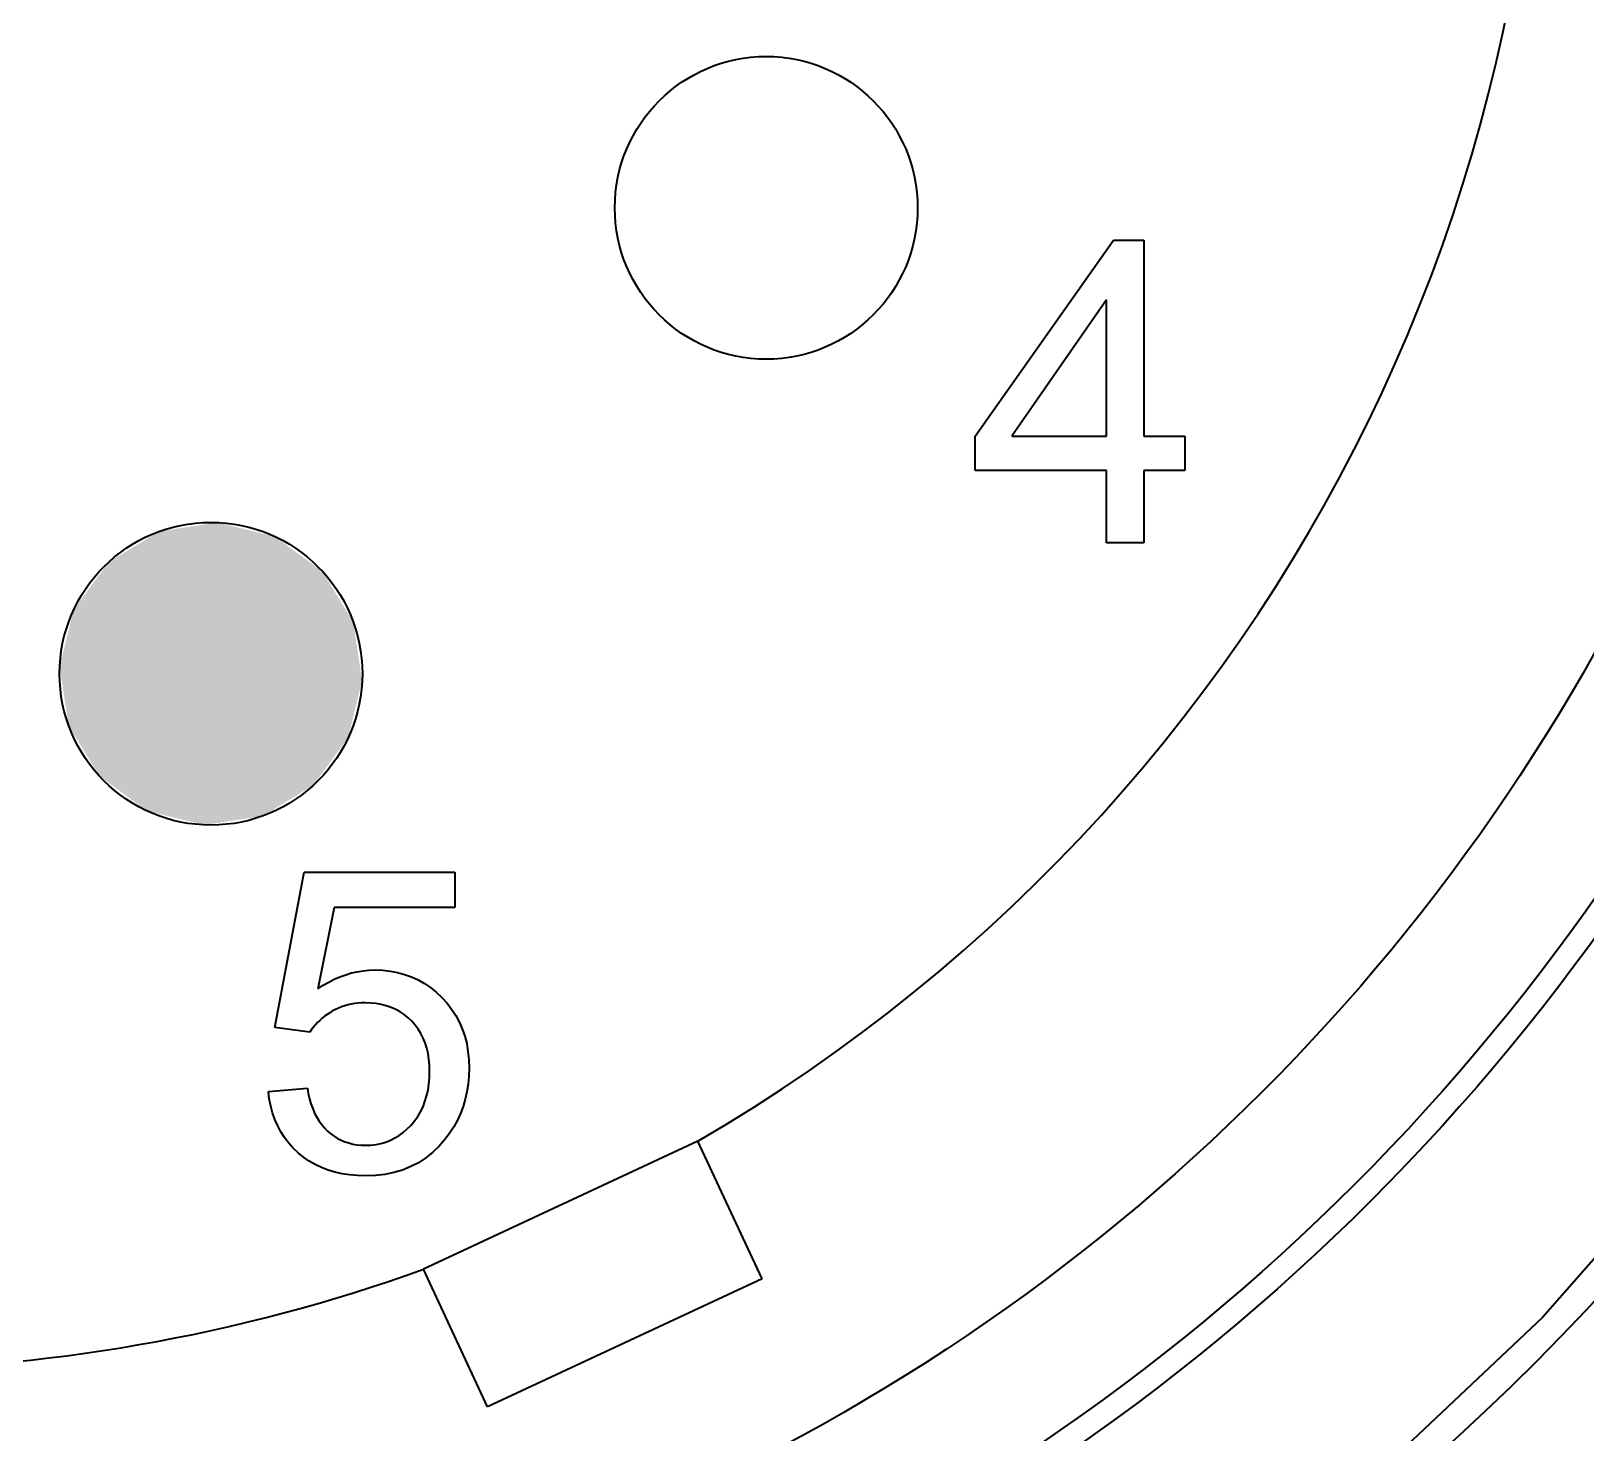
# Model space of a CAD drawing. Extents: x 260 to 819, y -886 to -454.
# Drawn here: x 385.37 to 398.72, y -668.69 to -656.66 of the extents above; entities that cross this region are included whole.
import ezdxf

# ---------------------------------------------------------------- set-up
doc = ezdxf.new("R2010")
doc.units = 0
doc.header["$LTSCALE"] = 150
doc.header["$MEASUREMENT"] = 0
doc.layers.get('0').update_dxf_attribs({"color": 6, "linetype": 'CONTINUOUS'})
doc.layers.add('현배선도', color=7, linetype='CONTINUOUS')

# ---------------------------------------------------------------- blocks, each defined once
blk = doc.blocks.new('A$C220A20F7')
at = {"color": 7, "lineweight": 35, "ltscale": 0.025759}
blk.add_line((31.469, 15.281), (32.656, 16.966), dxfattribs=at)
at = {"color": 7, "lineweight": 35, "ltscale": 0.003258}
blk.add_line((32.656, 16.966), (32.916, 16.966), dxfattribs=at)
at = {"color": 7, "lineweight": 35, "ltscale": 0.021061}
blk.add_line((32.916, 16.966), (32.916, 15.281), dxfattribs=at)
at = {"color": 7, "lineweight": 35, "ltscale": 0.017841}
blk.add_line((32.597, 16.453), (31.783, 15.281), dxfattribs=at)
at = {"color": 7, "lineweight": 35, "ltscale": 0.014654}
blk.add_line((32.597, 15.281), (32.597, 16.453), dxfattribs=at)
at = {"color": 7, "lineweight": 35, "ltscale": 0.003658}
for p, q in [((31.469, 14.988), (31.469, 15.281)), ((33.268, 15.281), (33.268, 14.988))]:
    blk.add_line(p, q, dxfattribs=at)
at = {"color": 7, "lineweight": 35, "ltscale": 0.010176}
blk.add_line((31.783, 15.281), (32.597, 15.281), dxfattribs=at)
at = {"color": 7, "lineweight": 35, "ltscale": 0.00439}
for p, q in [((32.916, 15.281), (33.268, 15.281)), ((33.268, 14.988), (32.916, 14.988))]:
    blk.add_line(p, q, dxfattribs=at)
at = {"color": 7, "lineweight": 35, "ltscale": 0.014099}
blk.add_line((32.597, 14.988), (31.469, 14.988), dxfattribs=at)
at = {"color": 7, "lineweight": 35, "ltscale": 0.007781}
for p, q in [((32.597, 14.366), (32.597, 14.988)), ((32.916, 14.988), (32.916, 14.366))]:
    blk.add_line(p, q, dxfattribs=at)
at = {"color": 7, "lineweight": 35, "ltscale": 0.00399}
blk.add_line((32.916, 14.366), (32.597, 14.366), dxfattribs=at)
at = {"color": 7, "lineweight": 35, "ltscale": 0.016987}
blk.add_line((25.456, 10.203), (25.707, 11.538), dxfattribs=at)
at = {"color": 7, "lineweight": 35, "ltscale": 0.016161}
blk.add_line((25.707, 11.538), (27, 11.538), dxfattribs=at)
at = {"color": 7, "lineweight": 35, "ltscale": 0.003813}
blk.add_line((27, 11.538), (27, 11.233), dxfattribs=at)
at = {"color": 7, "lineweight": 35, "ltscale": 0.008909}
blk.add_line((25.963, 11.233), (25.823, 10.535), dxfattribs=at)
at = {"color": 7, "lineweight": 35, "ltscale": 0.012969}
blk.add_line((27, 11.233), (25.963, 11.233), dxfattribs=at)
at = {"color": 7, "lineweight": 35, "ltscale": 0.000639441}
blk.add_line((26.112, 10.672), (26.162, 10.683), dxfattribs=at)
at = {"color": 7, "lineweight": 35, "ltscale": 0.000636921}
blk.add_line((26.162, 10.683), (26.212, 10.691), dxfattribs=at)
at = {"color": 7, "lineweight": 35, "ltscale": 0.000636174}
blk.add_line((26.212, 10.691), (26.263, 10.696), dxfattribs=at)
at = {"color": 7, "lineweight": 35, "ltscale": 0.000641188}
blk.add_line((26.263, 10.696), (26.314, 10.698), dxfattribs=at)
at = {"color": 7, "lineweight": 35, "ltscale": 0.000838216}
blk.add_line((26.314, 10.698), (26.381, 10.695), dxfattribs=at)
at = {"color": 7, "lineweight": 35, "ltscale": 0.000816598}
blk.add_line((26.381, 10.695), (26.446, 10.688), dxfattribs=at)
at = {"color": 7, "lineweight": 35, "ltscale": 0.000798004}
blk.add_line((26.446, 10.688), (26.509, 10.677), dxfattribs=at)
at = {"color": 7, "lineweight": 35, "ltscale": 0.000705173}
blk.add_line((25.823, 10.535), (25.87, 10.566), dxfattribs=at)
at = {"color": 7, "lineweight": 35, "ltscale": 0.000687335}
blk.add_line((25.87, 10.566), (25.917, 10.593), dxfattribs=at)
at = {"color": 7, "lineweight": 35, "ltscale": 0.00067329}
blk.add_line((25.917, 10.593), (25.965, 10.618), dxfattribs=at)
at = {"color": 7, "lineweight": 35, "ltscale": 0.00066125}
blk.add_line((25.965, 10.618), (26.014, 10.639), dxfattribs=at)
at = {"color": 7, "lineweight": 35, "ltscale": 0.000650263}
blk.add_line((26.014, 10.639), (26.063, 10.657), dxfattribs=at)
at = {"color": 7, "lineweight": 35, "ltscale": 0.000643914}
blk.add_line((26.063, 10.657), (26.112, 10.672), dxfattribs=at)
at = {"color": 7, "lineweight": 35, "ltscale": 0.000785941}
blk.add_line((26.509, 10.677), (26.569, 10.66), dxfattribs=at)
at = {"color": 7, "lineweight": 35, "ltscale": 0.000778277}
blk.add_line((26.569, 10.66), (26.628, 10.639), dxfattribs=at)
at = {"color": 7, "lineweight": 35, "ltscale": 0.000776031}
blk.add_line((26.628, 10.639), (26.684, 10.613), dxfattribs=at)
at = {"color": 7, "lineweight": 35, "ltscale": 0.000779012}
blk.add_line((26.684, 10.613), (26.739, 10.582), dxfattribs=at)
at = {"color": 7, "lineweight": 35, "ltscale": 0.000787502}
blk.add_line((26.739, 10.582), (26.791, 10.547), dxfattribs=at)
at = {"color": 7, "lineweight": 35, "ltscale": 0.000374766}
blk.add_line((26.198, 10.415), (26.168, 10.413), dxfattribs=at)
at = {"color": 7, "lineweight": 35, "ltscale": 0.000382325}
blk.add_line((26.229, 10.416), (26.198, 10.415), dxfattribs=at)
at = {"color": 7, "lineweight": 35, "ltscale": 0.000609899}
blk.add_line((26.278, 10.414), (26.229, 10.416), dxfattribs=at)
at = {"color": 7, "lineweight": 35, "ltscale": 0.000587434}
blk.add_line((26.324, 10.409), (26.278, 10.414), dxfattribs=at)
at = {"color": 7, "lineweight": 35, "ltscale": 0.000801768}
blk.add_line((26.791, 10.547), (26.841, 10.507), dxfattribs=at)
at = {"color": 7, "lineweight": 35, "ltscale": 0.000819244}
blk.add_line((26.841, 10.507), (26.889, 10.462), dxfattribs=at)
at = {"color": 7, "lineweight": 35, "ltscale": 0.000822422}
blk.add_line((26.889, 10.462), (26.933, 10.413), dxfattribs=at)
at = {"color": 7, "lineweight": 35, "ltscale": 0.000335231}
blk.add_line((25.86, 10.283), (25.84, 10.265), dxfattribs=at)
at = {"color": 7, "lineweight": 35, "ltscale": 0.000338151}
blk.add_line((25.881, 10.3), (25.86, 10.283), dxfattribs=at)
at = {"color": 7, "lineweight": 35, "ltscale": 0.000342332}
blk.add_line((25.903, 10.316), (25.881, 10.3), dxfattribs=at)
at = {"color": 7, "lineweight": 35, "ltscale": 0.000347138}
blk.add_line((25.926, 10.331), (25.903, 10.316), dxfattribs=at)
at = {"color": 7, "lineweight": 35, "ltscale": 0.000353311}
blk.add_line((25.95, 10.346), (25.926, 10.331), dxfattribs=at)
at = {"color": 7, "lineweight": 35, "ltscale": 0.000355532}
blk.add_line((25.976, 10.359), (25.95, 10.346), dxfattribs=at)
at = {"color": 7, "lineweight": 35, "ltscale": 0.000354672}
blk.add_line((26.001, 10.371), (25.976, 10.359), dxfattribs=at)
at = {"color": 7, "lineweight": 35, "ltscale": 0.000354115}
blk.add_line((26.028, 10.381), (26.001, 10.371), dxfattribs=at)
at = {"color": 7, "lineweight": 35, "ltscale": 0.000355986}
blk.add_line((26.055, 10.391), (26.028, 10.381), dxfattribs=at)
at = {"color": 7, "lineweight": 35, "ltscale": 0.000357262}
blk.add_line((26.082, 10.398), (26.055, 10.391), dxfattribs=at)
at = {"color": 7, "lineweight": 35, "ltscale": 0.000361173}
blk.add_line((26.11, 10.405), (26.082, 10.398), dxfattribs=at)
at = {"color": 7, "lineweight": 35, "ltscale": 0.000363739}
blk.add_line((26.139, 10.409), (26.11, 10.405), dxfattribs=at)
at = {"color": 7, "lineweight": 35, "ltscale": 0.00037039}
blk.add_line((26.168, 10.413), (26.139, 10.409), dxfattribs=at)
at = {"color": 7, "lineweight": 35, "ltscale": 0.000570116}
blk.add_line((26.369, 10.402), (26.324, 10.409), dxfattribs=at)
at = {"color": 7, "lineweight": 35, "ltscale": 0.000555269}
blk.add_line((26.412, 10.391), (26.369, 10.402), dxfattribs=at)
at = {"color": 7, "lineweight": 35, "ltscale": 0.000543235}
blk.add_line((26.453, 10.376), (26.412, 10.391), dxfattribs=at)
at = {"color": 7, "lineweight": 35, "ltscale": 0.000535901}
blk.add_line((26.493, 10.359), (26.453, 10.376), dxfattribs=at)
at = {"color": 7, "lineweight": 35, "ltscale": 0.000532661}
blk.add_line((26.53, 10.338), (26.493, 10.359), dxfattribs=at)
at = {"color": 7, "lineweight": 35, "ltscale": 0.00053239}
blk.add_line((26.565, 10.315), (26.53, 10.338), dxfattribs=at)
at = {"color": 7, "lineweight": 35, "ltscale": 0.000537133}
blk.add_line((26.599, 10.288), (26.565, 10.315), dxfattribs=at)
at = {"color": 7, "lineweight": 35, "ltscale": 0.000544661}
blk.add_line((26.631, 10.258), (26.599, 10.288), dxfattribs=at)
at = {"color": 7, "lineweight": 35, "ltscale": 0.000812205}
blk.add_line((26.933, 10.413), (26.973, 10.362), dxfattribs=at)
at = {"color": 7, "lineweight": 35, "ltscale": 0.000803664}
blk.add_line((26.973, 10.362), (27.008, 10.308), dxfattribs=at)
at = {"color": 7, "lineweight": 35, "ltscale": 0.000803034}
blk.add_line((27.008, 10.308), (27.038, 10.252), dxfattribs=at)
at = {"color": 7, "lineweight": 35, "ltscale": 0.003778}
blk.add_line((25.755, 10.164), (25.456, 10.203), dxfattribs=at)
at = {"color": 7, "lineweight": 35, "ltscale": 0.000330205}
blk.add_line((25.77, 10.186), (25.755, 10.164), dxfattribs=at)
at = {"color": 7, "lineweight": 35, "ltscale": 0.000329133}
blk.add_line((25.786, 10.207), (25.77, 10.186), dxfattribs=at)
at = {"color": 7, "lineweight": 35, "ltscale": 0.000329392}
blk.add_line((25.803, 10.227), (25.786, 10.207), dxfattribs=at)
at = {"color": 7, "lineweight": 35, "ltscale": 0.000330415}
blk.add_line((25.821, 10.247), (25.803, 10.227), dxfattribs=at)
at = {"color": 7, "lineweight": 35, "ltscale": 0.000331657}
blk.add_line((25.84, 10.265), (25.821, 10.247), dxfattribs=at)
at = {"color": 7, "lineweight": 35, "ltscale": 0.000548069}
blk.add_line((26.66, 10.225), (26.631, 10.258), dxfattribs=at)
at = {"color": 7, "lineweight": 35, "ltscale": 0.000545356}
blk.add_line((26.686, 10.19), (26.66, 10.225), dxfattribs=at)
at = {"color": 7, "lineweight": 35, "ltscale": 0.000548477}
blk.add_line((26.709, 10.153), (26.686, 10.19), dxfattribs=at)
at = {"color": 7, "lineweight": 35, "ltscale": 0.000554788}
blk.add_line((26.729, 10.113), (26.709, 10.153), dxfattribs=at)
at = {"color": 7, "lineweight": 35, "ltscale": 0.000807974}
blk.add_line((27.038, 10.252), (27.064, 10.192), dxfattribs=at)
at = {"color": 7, "lineweight": 35, "ltscale": 0.000818863}
blk.add_line((27.064, 10.192), (27.085, 10.13), dxfattribs=at)
at = {"color": 7, "lineweight": 35, "ltscale": 0.000564856}
blk.add_line((26.746, 10.071), (26.729, 10.113), dxfattribs=at)
at = {"color": 7, "lineweight": 35, "ltscale": 0.000579747}
blk.add_line((26.759, 10.027), (26.746, 10.071), dxfattribs=at)
at = {"color": 7, "lineweight": 35, "ltscale": 0.000597023}
blk.add_line((26.77, 9.981), (26.759, 10.027), dxfattribs=at)
at = {"color": 7, "lineweight": 35, "ltscale": 0.000834348}
blk.add_line((27.085, 10.13), (27.102, 10.066), dxfattribs=at)
at = {"color": 7, "lineweight": 35, "ltscale": 0.000855116}
blk.add_line((27.102, 10.066), (27.113, 9.998), dxfattribs=at)
at = {"color": 7, "lineweight": 35, "ltscale": 0.000618205}
blk.add_line((26.778, 9.932), (26.77, 9.981), dxfattribs=at)
at = {"color": 7, "lineweight": 35, "ltscale": 0.000642347}
blk.add_line((26.782, 9.88), (26.778, 9.932), dxfattribs=at)
at = {"color": 7, "lineweight": 35, "ltscale": 0.000668439}
blk.add_line((26.784, 9.827), (26.782, 9.88), dxfattribs=at)
at = {"color": 7, "lineweight": 35, "ltscale": 0.000880314}
blk.add_line((27.113, 9.998), (27.12, 9.928), dxfattribs=at)
at = {"color": 7, "lineweight": 35, "ltscale": 0.000910458}
blk.add_line((27.12, 9.928), (27.123, 9.855), dxfattribs=at)
at = {"color": 7, "lineweight": 35, "ltscale": 0.000678714}
blk.add_line((26.778, 9.717), (26.782, 9.771), dxfattribs=at)
at = {"color": 7, "lineweight": 35, "ltscale": 0.000704472}
blk.add_line((26.782, 9.771), (26.784, 9.827), dxfattribs=at)
at = {"color": 7, "lineweight": 35, "ltscale": 0.000850051}
blk.add_line((27.121, 9.786), (27.114, 9.718), dxfattribs=at)
at = {"color": 7, "lineweight": 35, "ltscale": 0.00087071}
blk.add_line((27.123, 9.855), (27.121, 9.786), dxfattribs=at)
at = {"color": 7, "lineweight": 35, "ltscale": 0.004204}
blk.add_line((25.399, 9.655), (25.734, 9.683), dxfattribs=at)
at = {"color": 7, "lineweight": 35, "ltscale": 0.000810616}
blk.add_line((25.407, 9.591), (25.399, 9.655), dxfattribs=at)
at = {"color": 7, "lineweight": 35, "ltscale": 0.000606346}
blk.add_line((25.734, 9.683), (25.742, 9.636), dxfattribs=at)
at = {"color": 7, "lineweight": 35, "ltscale": 0.000580955}
blk.add_line((25.742, 9.636), (25.753, 9.59), dxfattribs=at)
at = {"color": 7, "lineweight": 35, "ltscale": 0.000617538}
blk.add_line((26.744, 9.568), (26.758, 9.615), dxfattribs=at)
at = {"color": 7, "lineweight": 35, "ltscale": 0.000634133}
blk.add_line((26.758, 9.615), (26.77, 9.665), dxfattribs=at)
at = {"color": 7, "lineweight": 35, "ltscale": 0.000654719}
blk.add_line((26.77, 9.665), (26.778, 9.717), dxfattribs=at)
at = {"color": 7, "lineweight": 35, "ltscale": 0.000818635}
blk.add_line((27.104, 9.652), (27.09, 9.588), dxfattribs=at)
at = {"color": 7, "lineweight": 35, "ltscale": 0.000832448}
blk.add_line((27.114, 9.718), (27.104, 9.652), dxfattribs=at)
at = {"color": 7, "lineweight": 35, "ltscale": 0.000786467}
blk.add_line((25.419, 9.529), (25.407, 9.591), dxfattribs=at)
at = {"color": 7, "lineweight": 35, "ltscale": 0.000766019}
blk.add_line((25.435, 9.47), (25.419, 9.529), dxfattribs=at)
at = {"color": 7, "lineweight": 35, "ltscale": 0.00055774}
blk.add_line((25.753, 9.59), (25.765, 9.547), dxfattribs=at)
at = {"color": 7, "lineweight": 35, "ltscale": 0.000536409}
blk.add_line((25.765, 9.547), (25.78, 9.507), dxfattribs=at)
at = {"color": 7, "lineweight": 35, "ltscale": 0.000516948}
blk.add_line((25.78, 9.507), (25.796, 9.469), dxfattribs=at)
at = {"color": 7, "lineweight": 35, "ltscale": 0.000587628}
blk.add_line((26.682, 9.44), (26.706, 9.48), dxfattribs=at)
at = {"color": 7, "lineweight": 35, "ltscale": 0.000593541}
blk.add_line((26.706, 9.48), (26.727, 9.523), dxfattribs=at)
at = {"color": 7, "lineweight": 35, "ltscale": 0.000603594}
blk.add_line((26.727, 9.523), (26.744, 9.568), dxfattribs=at)
at = {"color": 7, "lineweight": 35, "ltscale": 0.000801963}
blk.add_line((27.071, 9.526), (27.049, 9.466), dxfattribs=at)
at = {"color": 7, "lineweight": 35, "ltscale": 0.0008083}
blk.add_line((27.09, 9.588), (27.071, 9.526), dxfattribs=at)
at = {"color": 7, "lineweight": 35, "ltscale": 0.000749451}
blk.add_line((25.455, 9.413), (25.435, 9.47), dxfattribs=at)
at = {"color": 7, "lineweight": 35, "ltscale": 0.00073685}
blk.add_line((25.479, 9.359), (25.455, 9.413), dxfattribs=at)
at = {"color": 7, "lineweight": 35, "ltscale": 0.000728047}
blk.add_line((25.506, 9.308), (25.479, 9.359), dxfattribs=at)
at = {"color": 7, "lineweight": 35, "ltscale": 0.00049988}
blk.add_line((25.796, 9.469), (25.814, 9.433), dxfattribs=at)
at = {"color": 7, "lineweight": 35, "ltscale": 0.000485901}
blk.add_line((25.814, 9.433), (25.834, 9.4), dxfattribs=at)
at = {"color": 7, "lineweight": 35, "ltscale": 0.000473702}
blk.add_line((25.834, 9.4), (25.857, 9.37), dxfattribs=at)
at = {"color": 7, "lineweight": 35, "ltscale": 0.00046511}
blk.add_line((25.857, 9.37), (25.881, 9.341), dxfattribs=at)
at = {"color": 7, "lineweight": 35, "ltscale": 0.000580089}
blk.add_line((26.592, 9.333), (26.624, 9.366), dxfattribs=at)
at = {"color": 7, "lineweight": 35, "ltscale": 0.000587245}
blk.add_line((26.624, 9.366), (26.655, 9.402), dxfattribs=at)
at = {"color": 7, "lineweight": 35, "ltscale": 0.000585509}
blk.add_line((26.655, 9.402), (26.682, 9.44), dxfattribs=at)
at = {"color": 7, "lineweight": 35, "ltscale": 0.000807574}
blk.add_line((26.991, 9.352), (26.956, 9.298), dxfattribs=at)
at = {"color": 7, "lineweight": 35, "ltscale": 0.000801365}
blk.add_line((27.022, 9.408), (26.991, 9.352), dxfattribs=at)
at = {"color": 7, "lineweight": 35, "ltscale": 0.000800343}
blk.add_line((27.049, 9.466), (27.022, 9.408), dxfattribs=at)
at = {"color": 7, "lineweight": 35, "ltscale": 0.000725979}
blk.add_line((25.538, 9.259), (25.506, 9.308), dxfattribs=at)
at = {"color": 7, "lineweight": 35, "ltscale": 0.000725574}
blk.add_line((25.573, 9.213), (25.538, 9.259), dxfattribs=at)
at = {"color": 7, "lineweight": 35, "ltscale": 0.000733132}
blk.add_line((25.612, 9.169), (25.573, 9.213), dxfattribs=at)
at = {"color": 7, "lineweight": 35, "ltscale": 0.00046005}
blk.add_line((25.881, 9.341), (25.907, 9.315), dxfattribs=at)
at = {"color": 7, "lineweight": 35, "ltscale": 0.000453782}
blk.add_line((25.907, 9.315), (25.935, 9.292), dxfattribs=at)
at = {"color": 7, "lineweight": 35, "ltscale": 0.000444533}
blk.add_line((25.935, 9.292), (25.963, 9.271), dxfattribs=at)
at = {"color": 7, "lineweight": 35, "ltscale": 0.00044019}
blk.add_line((25.963, 9.271), (25.993, 9.252), dxfattribs=at)
at = {"color": 7, "lineweight": 35, "ltscale": 0.000436259}
blk.add_line((25.993, 9.252), (26.024, 9.236), dxfattribs=at)
at = {"color": 7, "lineweight": 35, "ltscale": 0.000437139}
blk.add_line((26.024, 9.236), (26.057, 9.223), dxfattribs=at)
at = {"color": 7, "lineweight": 35, "ltscale": 0.000438193}
blk.add_line((26.057, 9.223), (26.09, 9.212), dxfattribs=at)
at = {"color": 7, "lineweight": 35, "ltscale": 0.000536274}
blk.add_line((26.366, 9.208), (26.407, 9.22), dxfattribs=at)
at = {"color": 7, "lineweight": 35, "ltscale": 0.000533766}
blk.add_line((26.407, 9.22), (26.447, 9.236), dxfattribs=at)
at = {"color": 7, "lineweight": 35, "ltscale": 0.000535423}
blk.add_line((26.447, 9.236), (26.485, 9.255), dxfattribs=at)
at = {"color": 7, "lineweight": 35, "ltscale": 0.000540956}
blk.add_line((26.485, 9.255), (26.522, 9.277), dxfattribs=at)
at = {"color": 7, "lineweight": 35, "ltscale": 0.000549491}
blk.add_line((26.522, 9.277), (26.558, 9.303), dxfattribs=at)
at = {"color": 7, "lineweight": 35, "ltscale": 0.000563804}
blk.add_line((26.558, 9.303), (26.592, 9.333), dxfattribs=at)
at = {"color": 7, "lineweight": 35, "ltscale": 0.0325}
for p, q in [((29.087, 9.228), (26.731, 8.129)), ((29.638, 8.045), (27.282, 6.946))]:
    blk.add_line(p, q, dxfattribs=at)
at = {"color": 7, "lineweight": 35, "ltscale": 0.000990967}
blk.add_line((26.917, 9.245), (26.865, 9.185), dxfattribs=at)
at = {"color": 7, "lineweight": 35, "ltscale": 0.000816957}
blk.add_line((26.956, 9.298), (26.917, 9.245), dxfattribs=at)
at = {"color": 7, "lineweight": 35, "ltscale": 0.01631}
for p, q in [((29.638, 8.045), (29.087, 9.228)), ((27.282, 6.946), (26.731, 8.129))]:
    blk.add_line(p, q, dxfattribs=at)
at = {"color": 7, "lineweight": 35, "ltscale": 0.000741973}
blk.add_line((25.655, 9.128), (25.612, 9.169), dxfattribs=at)
at = {"color": 7, "lineweight": 35, "ltscale": 0.000745686}
blk.add_line((25.701, 9.09), (25.655, 9.128), dxfattribs=at)
at = {"color": 7, "lineweight": 35, "ltscale": 0.000741352}
blk.add_line((25.75, 9.057), (25.701, 9.09), dxfattribs=at)
at = {"color": 7, "lineweight": 35, "ltscale": 0.00044368}
blk.add_line((26.09, 9.212), (26.124, 9.203), dxfattribs=at)
at = {"color": 7, "lineweight": 35, "ltscale": 0.000449883}
blk.add_line((26.124, 9.203), (26.16, 9.197), dxfattribs=at)
at = {"color": 7, "lineweight": 35, "ltscale": 0.000460825}
blk.add_line((26.16, 9.197), (26.196, 9.193), dxfattribs=at)
at = {"color": 7, "lineweight": 35, "ltscale": 0.00047175}
blk.add_line((26.196, 9.193), (26.234, 9.192), dxfattribs=at)
at = {"color": 7, "lineweight": 35, "ltscale": 0.000568022}
blk.add_line((26.234, 9.192), (26.28, 9.194), dxfattribs=at)
at = {"color": 7, "lineweight": 35, "ltscale": 0.000553221}
blk.add_line((26.28, 9.194), (26.324, 9.199), dxfattribs=at)
at = {"color": 7, "lineweight": 35, "ltscale": 0.000543478}
blk.add_line((26.324, 9.199), (26.366, 9.208), dxfattribs=at)
at = {"color": 7, "lineweight": 35, "ltscale": 0.000937648}
blk.add_line((26.751, 9.084), (26.688, 9.043), dxfattribs=at)
at = {"color": 7, "lineweight": 35, "ltscale": 0.000946537}
blk.add_line((26.81, 9.132), (26.751, 9.084), dxfattribs=at)
at = {"color": 7, "lineweight": 35, "ltscale": 0.000965539}
blk.add_line((26.865, 9.185), (26.81, 9.132), dxfattribs=at)
at = {"color": 7, "lineweight": 35, "ltscale": 0.000741924}
blk.add_line((25.801, 9.027), (25.75, 9.057), dxfattribs=at)
at = {"color": 7, "lineweight": 35, "ltscale": 0.000749134}
blk.add_line((25.856, 9.001), (25.801, 9.027), dxfattribs=at)
at = {"color": 7, "lineweight": 35, "ltscale": 0.000757442}
blk.add_line((25.912, 8.979), (25.856, 9.001), dxfattribs=at)
at = {"color": 7, "lineweight": 35, "ltscale": 0.000773131}
blk.add_line((25.971, 8.961), (25.912, 8.979), dxfattribs=at)
at = {"color": 7, "lineweight": 35, "ltscale": 0.000792108}
blk.add_line((26.033, 8.947), (25.971, 8.961), dxfattribs=at)
at = {"color": 7, "lineweight": 35, "ltscale": 0.000814393}
blk.add_line((26.097, 8.938), (26.033, 8.947), dxfattribs=at)
at = {"color": 7, "lineweight": 35, "ltscale": 0.000988091}
blk.add_line((26.477, 8.958), (26.4, 8.942), dxfattribs=at)
at = {"color": 7, "lineweight": 35, "ltscale": 0.000961392}
blk.add_line((26.551, 8.98), (26.477, 8.958), dxfattribs=at)
at = {"color": 7, "lineweight": 35, "ltscale": 0.000946462}
blk.add_line((26.621, 9.009), (26.551, 8.98), dxfattribs=at)
at = {"color": 7, "lineweight": 35, "ltscale": 0.000937417}
blk.add_line((26.688, 9.043), (26.621, 9.009), dxfattribs=at)
at = {"color": 7, "lineweight": 35, "ltscale": 0.000841814}
blk.add_line((26.165, 8.932), (26.097, 8.938), dxfattribs=at)
at = {"color": 7, "lineweight": 35, "ltscale": 0.000870867}
blk.add_line((26.234, 8.93), (26.165, 8.932), dxfattribs=at)
at = {"color": 7, "lineweight": 35, "ltscale": 0.00106}
blk.add_line((26.319, 8.933), (26.234, 8.93), dxfattribs=at)
at = {"color": 7, "lineweight": 35, "ltscale": 0.00102}
blk.add_line((26.4, 8.942), (26.319, 8.933), dxfattribs=at)
at = {"color": 7, "lineweight": 35}
blk.add_lwpolyline([(40.482, 14.384), (39.935, 13.09), (39.307, 11.833), (38.662, 10.729), (37.948, 9.668), (37.176, 8.665), (36.341, 7.713), (34.512, 5.988), (32.452, 4.483), (30.204, 3.234), (29.026, 2.717), (27.818, 2.275), (25.503, 1.66)], dxfattribs=at)
for centre, radius in [((21.793, 21.793), 21.793), ((21.793, 21.793), 18.491), ((21.793, 21.793), 18.293), ((21.793, 21.793), 18.293), ((21.793, 21.793), 17.17), ((29.674, 17.243), 1.3), ((24.906, 13.242), 1.3)]:
    blk.add_circle(centre, radius, dxfattribs=at)
for radius, start, end in [(20.472, 24.0903, 280.4406), (14.529, 300.1335, 79.6911), (20.472, 280.5146, 335.9098), (14.529, 250.1336, 289.8664)]:
    blk.add_arc((21.793, 21.793), radius, start, end, dxfattribs=at)
at = {"color": 7, "lineweight": 5}
for points in [[(23.607, 13.299), (24.461, 14.464), (25.455, 14.42), (24.962, 14.541)], [(23.607, 13.299), (23.727, 13.791), (24.461, 14.464), (24.027, 14.2)], [(23.607, 13.299), (25.455, 14.42), (26.127, 13.687), (25.864, 14.12)], [(23.607, 13.299), (26.127, 13.687), (26.084, 12.693), (26.204, 13.185)], [(23.607, 13.299), (26.084, 12.693), (25.35, 12.02), (25.784, 12.284)], [(23.607, 13.299), (25.35, 12.02), (24.356, 12.064), (24.849, 11.943)], [(23.607, 13.299), (24.356, 12.064), (23.684, 12.797), (23.947, 12.364)]]:
    blk.add_solid(points, dxfattribs=at)

msp = doc.modelspace()

# ---------------------------------------------------------------- block references
at = {"layer": '현배선도', "color": 3}
msp.add_blockref('A$C220A20F7', (362.004, -675.417), dxfattribs=at)

doc.saveas('drawing.dxf')
